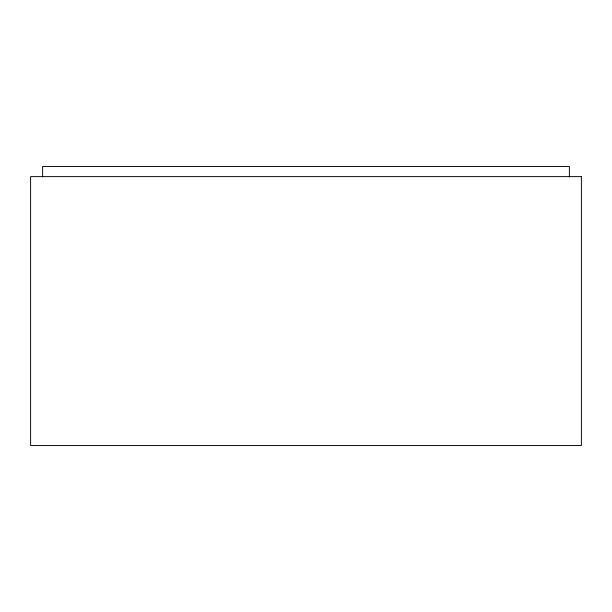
<?xml version="1.0" encoding="UTF-8"?>
<svg xmlns="http://www.w3.org/2000/svg" width="612" height="612" viewBox="0 0 612 612"><rect width="100%" height="100%" fill="white"/><g stroke="black" fill="none" stroke-linecap="round" stroke-linejoin="round"><path stroke-width="0.92" d="M569.389 176.945L569.389 166.449L42.611 166.449L42.611 176.945M581.4 176.616L30.6 176.616L30.6 445.551L581.4 445.551L581.4 176.616"/></g></svg>
